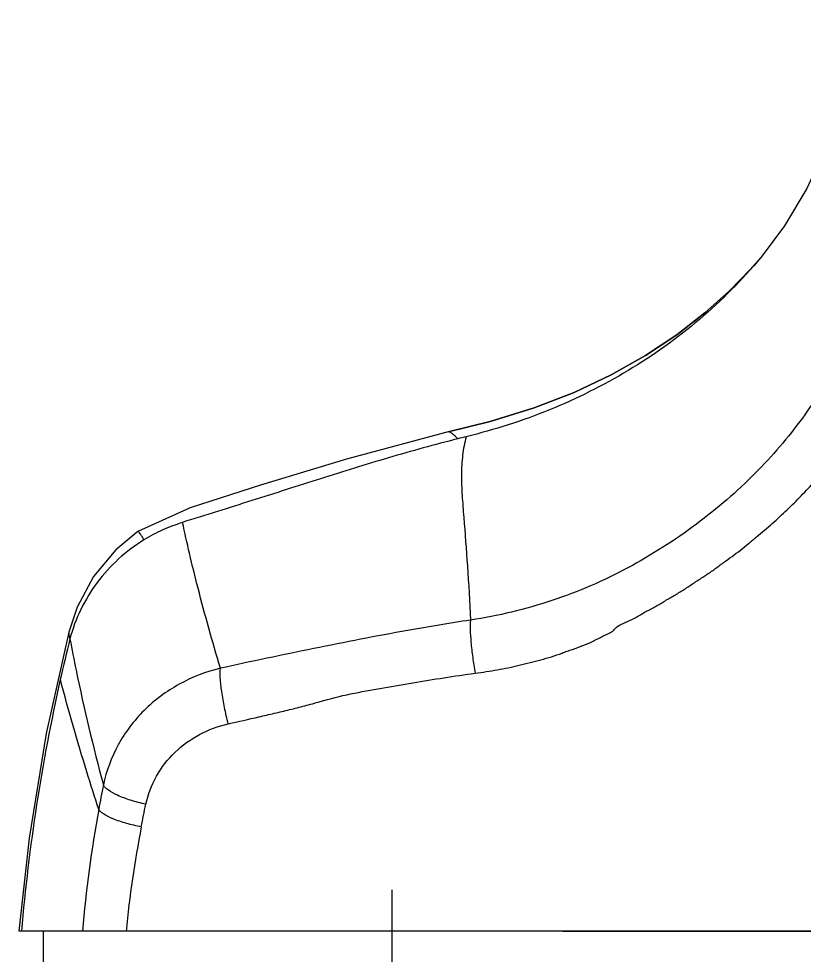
# Model space of a CAD drawing. Extents: x 7586 to 8180, y -5808 to -5388.
# Drawn here: x 7926.7 to 7975, y -5635.5 to -5577.9 of the extents above; entities that cross this region are included whole.
import ezdxf

# ---------------------------------------------------------------- set-up
doc = ezdxf.new("R2010")
doc.units = 0
doc.header["$LTSCALE"] = 7
doc.header["$MEASUREMENT"] = 0
doc.linetypes.add('CENTER', pattern=[2, 1.25, -0.25, 0.25, -0.25])
doc.layers.get('0').update_dxf_attribs({"color": 2, "linetype": 'CONTINUOUS'})
doc.layers.add('08_ALL_FEATURES', color=7, linetype='CONTINUOUS')
doc.layers.add('CENTER', color=1, linetype='CENTER')

msp = doc.modelspace()

# ---------------------------------------------------------------- linework, layer by layer
at = {"color": 7, "linetype": 'Continuous'}
msp.add_line((7960.099, -5633.99), (8068.633, -5633.99), dxfattribs=at)
at = {"layer": '08_ALL_FEATURES', "color": 7, "linetype": 'Continuous'}
for p, q in [((7972.299, -5592.55), (7972.286, -5592.566)), ((7953.06, -5603.281), (7953.06, -5603.281)), ((7953.06, -5603.281), (7953.06, -5603.281)), ((7937.191, -5607.955), (7933.988, -5609.418)), ((7933.988, -5609.418), (7933.987, -5609.418)), ((7933.988, -5609.418), (7933.987, -5609.418)), ((7929.734, -5615.609), (7929.734, -5615.611)), ((8074.541, -5633.99), (7926.655, -5633.99))]:
    msp.add_line(p, q, dxfattribs=at)
for points in [[(7977.946, -5577.897), (7977.922, -5578.581), (7977.825, -5579.689), (7977.549, -5581.435), (7977.033, -5583.567), (7976.225, -5585.923), (7975.117, -5588.326), (7973.745, -5590.623), (7972.296, -5592.554)], [(7953.06, -5603.281), (7955.647, -5602.653), (7958.347, -5601.821), (7960.812, -5600.861), (7963.079, -5599.787), (7965.183, -5598.598), (7967.113, -5597.316), (7968.844, -5595.978), (7970.356, -5594.627), (7971.634, -5593.314), (7972.286, -5592.566)], [(7972.286, -5592.566), (7971.634, -5593.314), (7970.356, -5594.627), (7968.844, -5595.978), (7967.113, -5597.316), (7965.183, -5598.597), (7963.079, -5599.787), (7960.812, -5600.861), (7958.347, -5601.82), (7955.647, -5602.653), (7953.06, -5603.281)], [(7953.06, -5603.281), (7946.806, -5604.966), (7941.514, -5606.571), (7937.191, -5607.955)], [(7933.987, -5609.418), (7932.619, -5610.548), (7931.258, -5612.19), (7930.245, -5614.07), (7929.734, -5615.61)], [(7929.734, -5615.611), (7928.347, -5621.839), (7927.29, -5628.254), (7926.655, -5633.99)]]:
    msp.add_lwpolyline(points, dxfattribs=at)
for centre, radius, start, end in [((8042.234, -5643.896), 115.836, 166.07268, 167.34243), ((8042.11, -5643.88), 115.712, 167.33647, 175.09685), ((8009.149, -5640.667), 78.861, 168.53449, 169.64611), ((8009.574, -5640.738), 79.292, 169.6505, 175.11795), ((8003.423, -5640.916), 70.508, 169.09189, 174.36291)]:
    msp.add_arc(centre, radius, start, end, dxfattribs=at)
for points, knots in [([(7972.286, -5592.566), (7971.14, -5593.938), (7968.601, -5596.497), (7964.2, -5599.645), (7960.151, -5601.656), (7956.764, -5602.888), (7955.032, -5603.376), (7954.162, -5603.592)], [0, 0, 0, 0, 0.248787, 0.498808, 0.749773, 0.87519, 1, 1, 1, 1]), ([(7978.883, -5592.775), (7978.793, -5593.773), (7978.335, -5595.923), (7976.975, -5599.196), (7974.84, -5602.617), (7971.938, -5605.987), (7968.335, -5609.103), (7964.857, -5611.316), (7961.829, -5612.789), (7958.636, -5614.002), (7956.126, -5614.6), (7954.433, -5614.858)], [0, 0, 0, 0, 0.08572, 0.186607, 0.301904, 0.429269, 0.56568, 0.708045, 0.780585, 0.853458, 1, 1, 1, 1]), ([(7954.72, -5618.124), (7955.174, -5618.064), (7955.854, -5617.958), (7956.757, -5617.795), (7957.426, -5617.642), (7958.09, -5617.468), (7958.754, -5617.3), (7959.415, -5617.122), (7959.951, -5616.927), (7960.377, -5616.769), (7960.809, -5616.626), (7961.345, -5616.438), (7961.866, -5616.21), (7962.268, -5616.004), (7962.567, -5615.838), (7962.879, -5615.708), (7963.194, -5615.561), (7963.395, -5615.276), (7963.7, -5615.114), (7964.007, -5614.973), (7964.317, -5614.835), (7964.624, -5614.69), (7964.911, -5614.51), (7965.201, -5614.337), (7965.502, -5614.184), (7965.805, -5614.036), (7966.093, -5613.862), (7966.379, -5613.686), (7966.762, -5613.456), (7967.147, -5613.231), (7967.528, -5613.001), (7967.897, -5612.755), (7968.356, -5612.448), (7968.916, -5612.095), (7969.456, -5611.719), (7969.979, -5611.325), (7970.511, -5610.949), (7971.034, -5610.566), (7971.448, -5610.224), (7971.775, -5609.948), (7972.106, -5609.681), (7972.677, -5609.214), (7973.442, -5608.505), (7974.35, -5607.664), (7975.181, -5606.779), (7975.985, -5605.903), (7977.404, -5604.178), (7979.749, -5600.756), (7981.091, -5597.082), (7981.258, -5594.774)], [0, 0, 0, 0, 0.036726, 0.055067, 0.073377, 0.091671, 0.109956, 0.128215, 0.146433, 0.155536, 0.164642, 0.182833, 0.200985, 0.210026, 0.219066, 0.22823, 0.237237, 0.246267, 0.255308, 0.264383, 0.273428, 0.282466, 0.291485, 0.300499, 0.309505, 0.318495, 0.327465, 0.336426, 0.345371, 0.363219, 0.372116, 0.380994, 0.398707, 0.416346, 0.433897, 0.451368, 0.468754, 0.486036, 0.503205, 0.511754, 0.520279, 0.537238, 0.570772, 0.603772, 0.636167, 0.667924, 0.698952, 0.814847, 1, 1, 1, 1]), ([(7953.652, -5603.719), (7953.539, -5603.607), (7953.385, -5603.452), (7953.188, -5603.306), (7953.094, -5603.272), (7953.06, -5603.281)], [0, 0, 0, 0, 0.637594, 0.859817, 1, 1, 1, 1]), ([(7953.652, -5603.719), (7952.223, -5604.079), (7949.394, -5604.858), (7945.895, -5605.95), (7943.102, -5606.841), (7940.991, -5607.515), (7939.231, -5608.074), (7937.807, -5608.517), (7937.091, -5608.732), (7936.727, -5608.855)], [0, 0, 0, 0, 0.249791, 0.497495, 0.621614, 0.747024, 0.873277, 0.934809, 1, 1, 1, 1]), ([(7954.162, -5603.592), (7954.064, -5603.963), (7953.921, -5604.737), (7953.856, -5605.946), (7953.912, -5607.222), (7954.058, -5609.087), (7954.262, -5611.64), (7954.375, -5613.745), (7954.433, -5614.858)], [0, 0, 0, 0, 0.101772, 0.208037, 0.320543, 0.440538, 0.704387, 1, 1, 1, 1]), ([(7936.727, -5608.855), (7936.315, -5608.994), (7935.495, -5609.288), (7934.728, -5609.704), (7934.357, -5609.931)], [0, 0, 0, 0, 0.500252, 1, 1, 1, 1]), ([(7939.051, -5617.823), (7938.564, -5616.188), (7937.905, -5613.838), (7937.17, -5610.838), (7936.863, -5609.49), (7936.727, -5608.855)], [0, 0, 0, 0, 0.552534, 0.789677, 1, 1, 1, 1]), ([(7934.357, -5609.931), (7934.317, -5609.862), (7934.245, -5609.737), (7934.137, -5609.566), (7934.07, -5609.472), (7934.006, -5609.408), (7933.988, -5609.418)], [0, 0, 0, 0, 0.373006, 0.688673, 0.905683, 1, 1, 1, 1]), ([(7934.357, -5609.931), (7933.251, -5610.608), (7931.289, -5612.389), (7930.129, -5614.774), (7929.804, -5616.015)], [0, 0, 0, 0, 0.502778, 1, 1, 1, 1]), ([(7954.433, -5614.858), (7953.142, -5615.058), (7949.918, -5615.588), (7944.794, -5616.599), (7940.961, -5617.404), (7939.051, -5617.823)], [0, 0, 0, 0, 0.250091, 0.625564, 1, 1, 1, 1]), ([(7954.433, -5614.858), (7954.411, -5615.045), (7954.408, -5615.501), (7954.457, -5616.266), (7954.561, -5617.167), (7954.661, -5617.801), (7954.72, -5618.124)], [0, 0, 0, 0, 0.172429, 0.41405, 0.699952, 1, 1, 1, 1]), ([(7929.734, -5615.61), (7929.719, -5615.67), (7929.739, -5615.812), (7929.78, -5615.942), (7929.804, -5616.015)], [0, 0, 0, 0, 0.444832, 1, 1, 1, 1]), ([(7929.804, -5616.015), (7929.924, -5616.657), (7930.519, -5619.669), (7931.234, -5622.657), (7931.862, -5624.991)], [0, 0, 0, 0, 0.212856, 1, 1, 1, 1]), ([(7939.051, -5617.823), (7938.17, -5618.036), (7936.466, -5618.691), (7934.286, -5620.312), (7932.663, -5622.456), (7932.042, -5624.134), (7931.862, -5624.991)], [0, 0, 0, 0, 0.254622, 0.505817, 0.753822, 1, 1, 1, 1]), ([(7939.541, -5621.236), (7939.455, -5620.904), (7939.304, -5620.246), (7939.137, -5619.306), (7939.046, -5618.502), (7939.03, -5618.02), (7939.051, -5617.823)], [0, 0, 0, 0, 0.297924, 0.584868, 0.827958, 1, 1, 1, 1]), ([(7939.541, -5621.236), (7940.17, -5621.096), (7941.111, -5620.874), (7942.368, -5620.588), (7943.31, -5620.369), (7944.248, -5620.128), (7945.491, -5619.779), (7947.056, -5619.366), (7948.973, -5619.055), (7950.881, -5618.698), (7952.799, -5618.403), (7954.079, -5618.211), (7954.72, -5618.124)], [0, 0, 0, 0, 0.124653, 0.187029, 0.249421, 0.311803, 0.374227, 0.499322, 0.624557, 0.749735, 0.874887, 1, 1, 1, 1]), ([(7931.572, -5626.493), (7931.325, -5625.729), (7930.488, -5623.084), (7929.719, -5620.418), (7929.214, -5618.513)], [0, 0, 0, 0, 0.289804, 1, 1, 1, 1]), ([(7934.472, -5626.182), (7934.61, -5625.581), (7935.037, -5624.402), (7936.205, -5622.924), (7937.738, -5621.819), (7938.928, -5621.377), (7939.541, -5621.236)], [0, 0, 0, 0, 0.247993, 0.496247, 0.746682, 1, 1, 1, 1]), ([(7934.472, -5626.182), (7934.156, -5626.113), (7933.566, -5625.958), (7932.786, -5625.67), (7932.26, -5625.396), (7931.977, -5625.163), (7931.888, -5625.047), (7931.862, -5624.991)], [0, 0, 0, 0, 0.331921, 0.625283, 0.852558, 0.936243, 1, 1, 1, 1]), ([(7934.189, -5627.574), (7933.883, -5627.513), (7933.295, -5627.373), (7932.511, -5627.112), (7931.972, -5626.859), (7931.687, -5626.645), (7931.598, -5626.543), (7931.572, -5626.493)], [0, 0, 0, 0, 0.325716, 0.629455, 0.861279, 0.941774, 1, 1, 1, 1])]:
    msp.add_open_spline(points, degree=3, knots=knots, dxfattribs=at)
for points in [[(7954.162, -5603.592), (7953.992, -5603.635), (7953.821, -5603.676), (7953.652, -5603.719)], [(7934.189, -5627.574), (7934.28, -5627.109), (7934.372, -5626.644), (7934.472, -5626.182)]]:
    msp.add_open_spline(points, degree=3, dxfattribs=at)
at = {"layer": 'CENTER'}
msp.add_line((7949.599, -5631.449), (7949.599, -5678.99), dxfattribs=at)
at = {"layer": 'CENTER', "color": 0}
msp.add_line((7928.155, -5633.99), (7928.155, -5636.99), dxfattribs=at)

doc.saveas('drawing.dxf')
